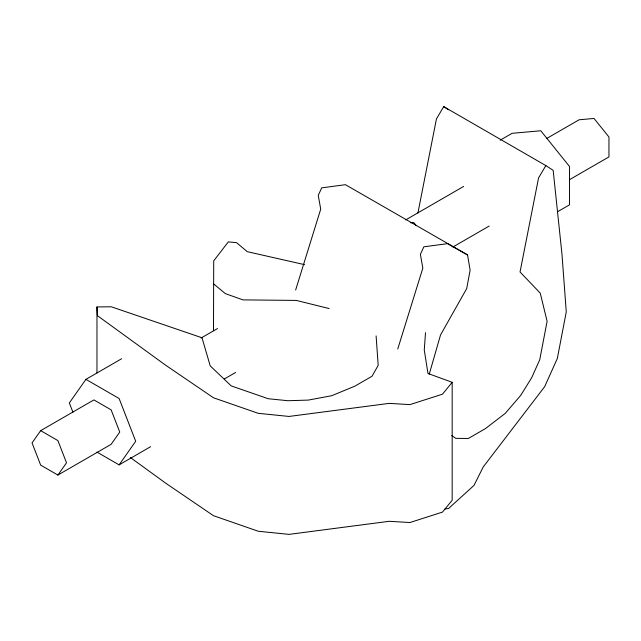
<?xml version="1.0" encoding="UTF-8"?>
<svg xmlns="http://www.w3.org/2000/svg" width="641" height="641" viewBox="0 0 641 641"><rect width="100%" height="100%" fill="white"/><g stroke="black" fill="none" stroke-linecap="round" stroke-linejoin="round"><path stroke-width="0.96" d="M213.493 330.764L213.717 260.839L228.308 241.889L236.529 242.635L247.282 251.673L304.587 264.661M425.512 332.647L424.262 350.074L427.988 373.471L452.177 382.324L452.177 500.244L442.482 512.095L409.928 522.535L389.223 521.301L289.027 534.37L258.275 531.253L213.469 515.693L165.546 483.058L130.291 457.45M417.908 213.02L436.441 118.922L443.732 106.63L545.86 165.594L553.167 170.354L561.965 254.084L566.267 311.903L557.333 358.487L544.658 386.675L483.242 466.912L473.955 485.461L448.644 508.433L444.862 509.05M429.246 374.168L440.527 334.971L466.72 288.546L470.125 270.157L467.545 254.934L345.427 184.688L321.718 187.853L318.257 195.337L320.708 209.166L295.637 290.036M397.757 348.992L422.836 268.13L420.384 254.301L423.845 246.809L447.554 243.652L467.545 254.934M545.86 165.594L538.568 177.886L520.035 271.976L540.243 293.113L547.11 321.301L539.73 359.769L531.613 377.821L520.821 395.249L505.3 413.325L485.485 428.565L468.347 438.46L455.839 438.356L451.761 435.6M40.663 430.648L32.05 442.899L40.663 465.11L57.898 475.061L111.133 444.325L119.755 432.066L111.133 409.855L93.898 399.912L40.663 430.648L57.898 440.591L66.512 462.802L57.898 475.061M121.654 358.728L85.926 379.352L69.332 402.957L72.938 412.251M96.991 452.105L119.114 464.877L135.7 441.272L119.114 398.51L85.926 379.352M452.177 382.324L442.482 394.175L409.928 404.615L389.223 403.373L289.027 416.442L258.275 413.333L213.469 397.773L165.546 365.138L97.432 315.66L96.967 306.943L111.254 306.775L202.011 337.775L210.2 365.843L231.185 385.882L268.186 398.726L287.881 400.721L308.369 400.088L331.782 395.689L354.89 386.146L372.028 376.251L378.19 365.37L376.107 335.892M500.14 140.203L512.055 133.328L540.788 130.764L569.529 166.516L569.529 204.832L557.622 211.706M201.074 338.031L217.499 328.553M405.729 219.879L463.635 186.443M546.477 138.616L579.103 119.779L594.023 118.449L608.95 137.014L608.95 156.909L569.456 179.712M224.358 378.959L235.592 372.469M452.867 247.025L489.163 226.073M119.114 464.877L150.587 446.705M410.753 222.804L413.741 222.531L416.225 225.632M329.137 308.561L296.318 300.413L243.019 299.892L225.392 293.642L213.493 283.795M443.732 106.63L448.604 109.803M96.967 306.943L96.967 372.902"/></g></svg>
